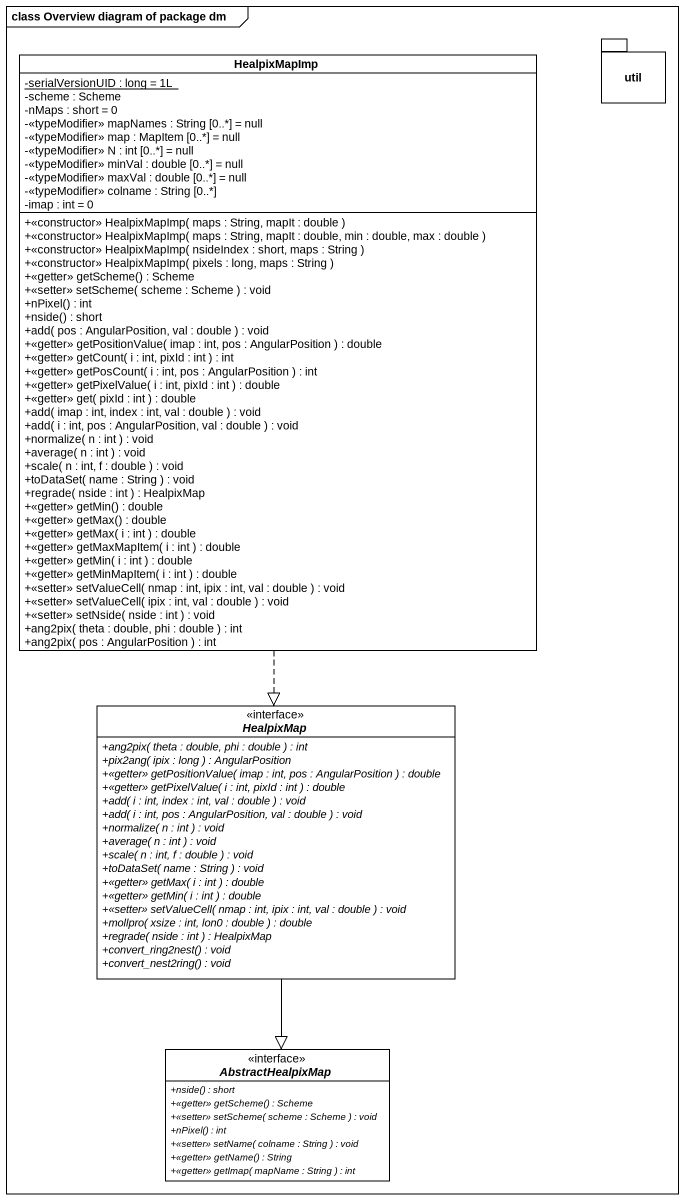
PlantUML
@startuml
mainframe class Overview diagram of package dm
hide circle
hide empty members
skinparam classAttributeIconSize 0
class HealpixMapImp {
  {static} -serialVersionUID : long = 1L
  -scheme : Scheme
  -nMaps : short = 0
  -<<typeModifier>> mapNames : String [0..*] = null
  -<<typeModifier>> map : MapItem [0..*] = null
  -<<typeModifier>> N : int [0..*] = null
  -<<typeModifier>> minVal : double [0..*] = null
  -<<typeModifier>> maxVal : double [0..*] = null
  -<<typeModifier>> colname : String [0..*]
  -imap : int = 0
  +<<constructor>> HealpixMapImp( maps : String, mapIt : double )
  +<<constructor>> HealpixMapImp( maps : String, mapIt : double, min : double, max : double )
  +<<constructor>> HealpixMapImp( nsideIndex : short, maps : String )
  +<<constructor>> HealpixMapImp( pixels : long, maps : String )
  +<<getter>> getScheme() : Scheme
  +<<setter>> setScheme( scheme : Scheme ) : void
  +nPixel() : int
  +nside() : short
  +add( pos : AngularPosition, val : double ) : void
  +<<getter>> getPositionValue( imap : int, pos : AngularPosition ) : double
  +<<getter>> getCount( i : int, pixId : int ) : int
  +<<getter>> getPosCount( i : int, pos : AngularPosition ) : int
  +<<getter>> getPixelValue( i : int, pixId : int ) : double
  +<<getter>> get( pixId : int ) : double
  +add( imap : int, index : int, val : double ) : void
  +add( i : int, pos : AngularPosition, val : double ) : void
  +normalize( n : int ) : void
  +average( n : int ) : void
  +scale( n : int, f : double ) : void
  +toDataSet( name : String ) : void
  +regrade( nside : int ) : HealpixMap
  +<<getter>> getMin() : double
  +<<getter>> getMax() : double
  +<<getter>> getMax( i : int ) : double
  +<<getter>> getMaxMapItem( i : int ) : double
  +<<getter>> getMin( i : int ) : double
  +<<getter>> getMinMapItem( i : int ) : double
  +<<setter>> setValueCell( nmap : int, ipix : int, val : double ) : void
  +<<setter>> setValueCell( ipix : int, val : double ) : void
  +<<setter>> setNside( nside : int ) : void
  +ang2pix( theta : double, phi : double ) : int
  +ang2pix( pos : AngularPosition ) : int
}
package util {
}
interface HealpixMap {
  {abstract} +ang2pix( theta : double, phi : double ) : int
  {abstract} +pix2ang( ipix : long ) : AngularPosition
  {abstract} +<<getter>> getPositionValue( imap : int, pos : AngularPosition ) : double
  {abstract} +<<getter>> getPixelValue( i : int, pixId : int ) : double
  {abstract} +add( i : int, index : int, val : double ) : void
  {abstract} +add( i : int, pos : AngularPosition, val : double ) : void
  {abstract} +normalize( n : int ) : void
  {abstract} +average( n : int ) : void
  {abstract} +scale( n : int, f : double ) : void
  {abstract} +toDataSet( name : String ) : void
  {abstract} +<<getter>> getMax( i : int ) : double
  {abstract} +<<getter>> getMin( i : int ) : double
  {abstract} +<<setter>> setValueCell( nmap : int, ipix : int, val : double ) : void
  {abstract} +mollpro( xsize : int, lon0 : double ) : double
  {abstract} +regrade( nside : int ) : HealpixMap
  {abstract} +convert_ring2nest() : void
  {abstract} +convert_nest2ring() : void
}
interface AbstractHealpixMap {
  {abstract} +nside() : short
  {abstract} +<<getter>> getScheme() : Scheme
  {abstract} +<<setter>> setScheme( scheme : Scheme ) : void
  {abstract} +nPixel() : int
  {abstract} +<<setter>> setName( colname : String ) : void
  {abstract} +<<getter>> getName() : String
  {abstract} +<<getter>> getImap( mapName : String ) : int
}
HealpixMapImp ..|> HealpixMap
HealpixMap --|> AbstractHealpixMap
@enduml
